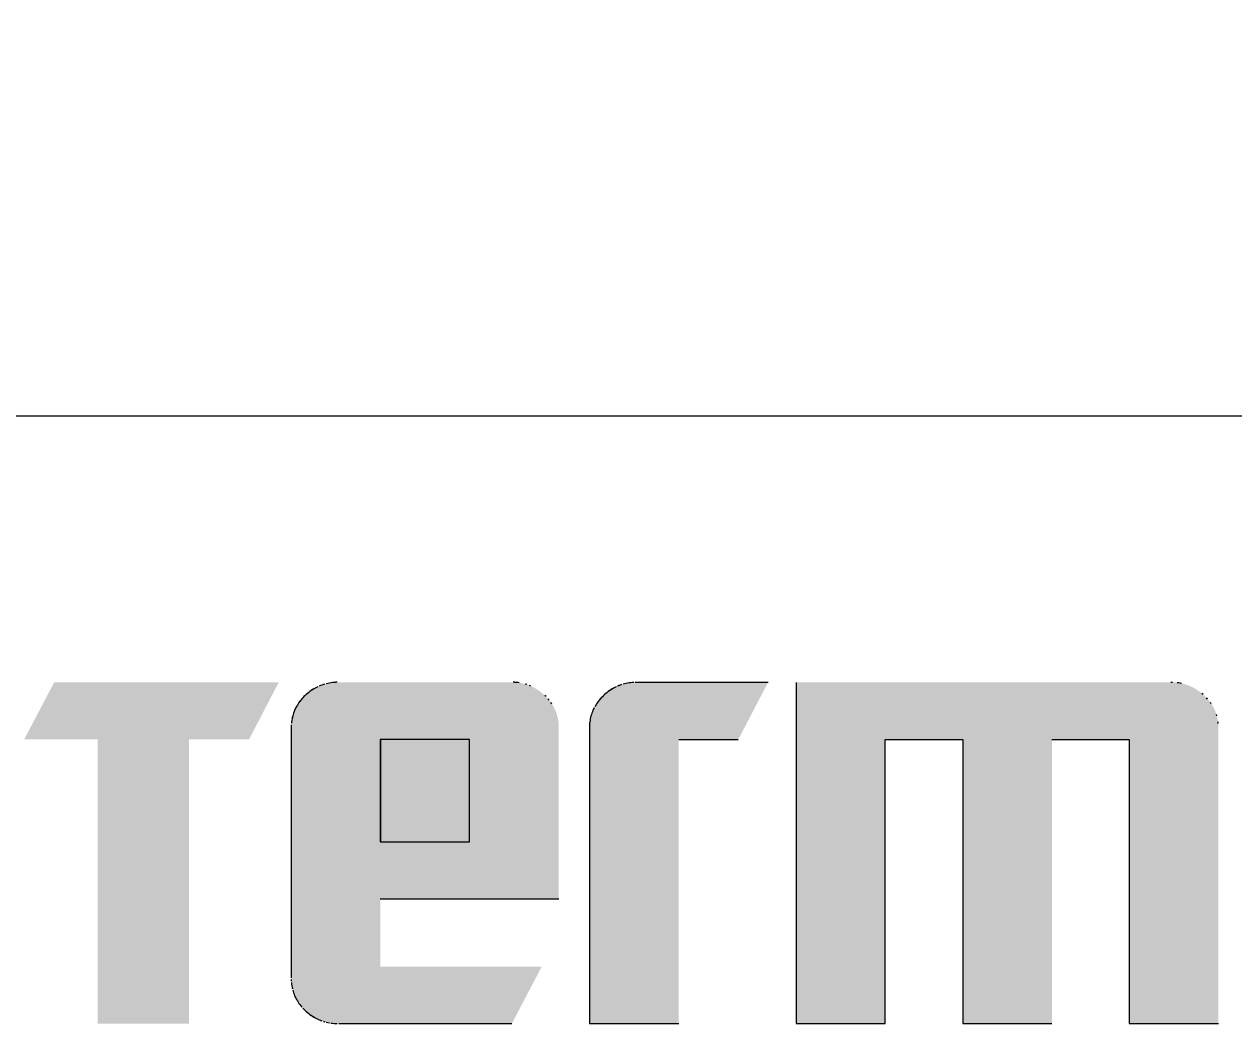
# Model space of a CAD drawing. Header units: millimetres. Extents: x 4134 to 7422, y 1400 to 3585.
# Drawn here: x 5746 to 5754.87, y 3358.72 to 3366.05 of the extents above; entities that cross this region are included whole.
import ezdxf
from ezdxf.enums import TextEntityAlignment as Align
from ezdxf.xclip import XClip

# ---------------------------------------------------------------- set-up
doc = ezdxf.new("R2010")
doc.units = ezdxf.units.MM
doc.header["$XCLIPFRAME"] = 2
doc.layers.add('000-PI-Oprema', color=30, linetype='Continuous', lineweight=5)
doc.layers.add('SI-ORMAR-Tekst', color=7, linetype='Continuous', lineweight=5)
doc.styles.add('PI0', font='isocpeur.ttf', dxfattribs={"width": 0.9})

# ---------------------------------------------------------------- blocks, each defined once
blk = doc.blocks.new('MF127463_69')
at = {"true_color": 0x231f20}
blk.add_hatch(color=250, dxfattribs=at).paths.add_polyline_path([(140.6214553833008, 195.948289320204), (141.3756942762269, 195.948289320204), (141.3756942762269, 194.9904976838165), (140.6214553833008, 194.9904976838165)])
blk = doc.blocks.new('MF127231_61')
at = {"true_color": 0x231f20}
blk.add_hatch(color=250, dxfattribs=at).paths.add_polyline_path([(142.0375080532498, 195.948289320204), (143.2221358451579, 195.948289320204), (143.2221358451579, 194.9904976838165), (142.0375080532498, 194.9904976838165)])
blk = doc.blocks.new('MF127184_59')
at = {"true_color": 0x231f20}
blk.add_hatch(color=250, dxfattribs=at).paths.add_polyline_path([(141.4582475450304, 195.948289320204), (141.9588392221266, 195.948289320204), (141.9588392221266, 194.9904976838165), (141.4582475450304, 194.9904976838165)])
blk = doc.blocks.new('westermo switch - SDI-862-SM-SC30')
at = {"layer": '000-PI-Oprema', "linetype": 'ByBlock', "lineweight": 0}
h = blk.add_hatch(color=0, dxfattribs=at)
h.paths.add_polyline_path([(22.99635705159744, -1.951121732578031), (22.98431659268681, -1.951294636557577), (22.97242073225789, -1.9518128144191), (22.96066987083759, -1.952675465079665), (22.94906440901104, -1.953881787419959), (22.93760474724695, -1.955430980349774), (22.92629128618864, -1.957322242778901), (22.91512442633393, -1.959554773602576), (22.90410456820973, -1.962127771730593), (22.89323211237206, -1.965040436050913), (22.88250745943515, -1.968291965473327), (22.87193100986769, -1.971881558907626), (22.86150316425483, -1.975808415234496), (22.85122432312346, -1.980071733371005), (22.84109488702961, -1.984670712226944), (22.83111525655841, -1.989604550682998), (22.82128583220765, -1.994872447656235), (22.81160701453337, -2.000473602041893), (22.80207920409157, -2.006407212742488), (22.79270280143828, -2.012672478660534), (22.78347820710042, -2.019268598705821), (22.77440582163399, -2.026194771759037), (22.76548604559503, -2.033450196751801), (22.75671927953954, -2.041034072557522), (22.74810592396534, -2.048945598093269), (22.73974725132575, -2.057097520235402), (22.73174426684272, -2.065402852909756), (22.72409697054536, -2.07386119554576), (22.71680536246276, -2.082472147645603), (22.70986944256583, -2.091235308624164), (22.70328921091277, -2.100150277969078), (22.69706466741627, -2.109216655124328), (22.69119581213454, -2.118434039555723), (22.68568264503847, -2.127802030721796), (22.68052516615717, -2.137320228066528), (22.67572337549063, -2.146988231070281), (22.67127727300976, -2.156805639184313), (22.66718685868545, -2.166772051845328), (22.66345213260502, -2.17688706854824), (22.66007309471024, -2.187150288729754), (22.65704974503024, -2.197561311841127), (22.65438208353589, -2.208119737362722), (22.65207011022721, -2.218825164731243), (22.65011382516241, -2.229677193427051), (22.64851322825416, -2.240675422886852), (22.64726831956068, -2.251819452583732), (22.64637909905287, -2.263108881968947), (22.64584556675982, -2.274543310501031), (22.64566772265243, -2.286122337638517), (22.64566772265243, -4.121704130826402), (22.64584556675982, -4.133172595436918), (22.64637909905287, -4.144506077383994), (22.64726831956068, -4.155704175886058), (22.64851322825416, -4.166766490132431), (22.65011382516241, -4.17769261929061), (22.65207011022721, -4.188482162571745), (22.65438208353589, -4.199134719165158), (22.65704974503024, -4.20964988826745), (22.66007309471024, -4.220027269067941), (22.66345213260502, -4.230266460763232), (22.66718685868545, -4.24036706253537), (22.67127727300976, -4.250328673595504), (22.67572337549063, -4.260150893111131), (22.68052516615717, -4.269833320293401), (22.68568264503847, -4.279375554338912), (22.69119581213454, -4.288777194422437), (22.69706466741627, -4.298037839762401), (22.70328921091277, -4.307157089519023), (22.70986944256583, -4.316134542903455), (22.71680536246276, -4.324969799112296), (22.72409697054536, -4.333662457334867), (22.73174426684272, -4.342212116760493), (22.73974725132575, -4.350618376578495), (22.74810592396534, -4.358880835985474), (22.75671927953954, -4.366792354179779), (22.76548604559503, -4.374376223393483), (22.77440582163399, -4.381631642492721), (22.78347820710042, -4.388557810336351), (22.79270280143828, -4.39515392579051), (22.80207920409157, -4.401419187714055), (22.81160701453337, -4.407352794980397), (22.82128583220765, -4.412953946455673), (22.83111525655841, -4.418221840984188), (22.84109488702961, -4.423155677439354), (22.85122432312346, -4.427754654687305), (22.86150316425483, -4.432017971579626), (22.87193100986769, -4.435944826989726), (22.88250745943515, -4.43953441978374), (22.89323211237206, -4.442785948820529), (22.90410456820973, -4.445698612951674), (22.91512442633393, -4.448271611057862), (22.92629128618864, -4.450504141997953), (22.93760474724695, -4.45239540462353), (22.94906440901104, -4.453944597800728), (22.96066987083759, -4.455150920410233), (22.97242073225789, -4.456013571296353), (22.98431659268681, -4.456531749332498), (22.99635705159744, -4.456704653377528), (24.26437591848662, -4.456704653377528), (24.48401810770156, -4.037723190231191), (23.29998018141487, -4.037723190231191), (23.29998018141487, -3.539375225431286), (24.60952800867381, -3.539375225431286), (24.60952800867381, -2.286122337638517), (24.60935016433359, -2.274543310501031), (24.60881663128384, -2.263108881968947), (24.60792740964098, -2.251819452583732), (24.60668249955052, -2.240675422886852), (24.60508190101245, -2.229677193427051), (24.60312561423052, -2.218825164731243), (24.60081363923382, -2.208119737362722), (24.59814597613877, -2.197561311841127), (24.59512262503267, -2.187150288729754), (24.59174358600285, -2.17688706854824), (24.58800885916571, -2.166772051845328), (24.58391844460857, -2.156805639184313), (24.57947234241874, -2.146988231070281), (24.57467055271263, -2.137320228066528), (24.56951307554846, -2.127802030721796), (24.56399991107173, -2.118434039555723), (24.55813105934067, -2.109216655124328), (24.55190652044257, -2.100150277969078), (24.54532629452297, -2.091235308624164), (24.53839038161095, -2.082472147645603), (24.53109878185205, -2.07386119554576), (24.52345149536268, -2.065402852909756), (24.51544852214283, -2.057097520235402), (24.50708986239624, -2.048945598093269), (24.49858725065133, -2.041034072557522), (24.4899228172435, -2.033450196751801), (24.48109816433862, -2.026194771759037), (24.47211489421898, -2.019268598705821), (24.46297460905043, -2.012672478660534), (24.45367891111528, -2.006407212742488), (24.44422940260847, -2.000473602041893), (24.4346276857832, -1.994872447656235), (24.42487536283443, -1.989604550682998), (24.41497403601534, -1.984670712226944), (24.4049253075209, -1.980071733371005), (24.39473077960429, -1.975808415234496), (24.38439205446048, -1.971881558907626), (24.37391073434264, -1.968291965473327), (24.36328842150397, -1.965040436050913), (24.35252671811031, -1.962127771730593), (24.34162722641486, -1.959554773602576), (24.33059154864168, -1.957322242778901), (24.31942128701485, -1.955430980349774), (24.30811804378754, -1.953881787419959), (24.29668342112564, -1.952675465079665), (24.28511902134051, -1.9518128144191), (24.27342644659802, -1.951294636557577), (24.26160729912226, -1.951121732578031)])
h.paths.add_polyline_path([(23.29998018141487, -2.369180340945604), (23.9542926401482, -2.369180340945604), (23.9542926401482, -3.120393817291188), (23.29998018141487, -3.120393817291188)])
h = blk.add_hatch(color=0, dxfattribs=at)
h.paths.add_polyline_path([(22.99639174735057, -1.951450950309663), (22.98435128843994, -1.95162385428921), (22.97245542801102, -1.952142032150732), (22.96070456659072, -1.953004682811297), (22.94909910476417, -1.954211005151592), (22.93763944300008, -1.955760198081407), (22.92632598194177, -1.957651460510533), (22.91515912208706, -1.959883991334209), (22.90413926396286, -1.962456989462225), (22.89326680812519, -1.965369653782545), (22.88254215518828, -1.968621183204959), (22.87196570562082, -1.972210776639258), (22.86153786000796, -1.976137632966129), (22.85125901887659, -1.980400951102638), (22.84112958278274, -1.984999929958576), (22.83114995231153, -1.98993376841463), (22.82132052796078, -1.995201665387867), (22.81164171028649, -2.000802819773526), (22.8021138998447, -2.00673643047412), (22.79273749719141, -2.013001696392166), (22.78351290285354, -2.019597816437454), (22.77444051738712, -2.02652398949067), (22.76552074134815, -2.033779414483433), (22.75675397529267, -2.041363290289155), (22.74814061971847, -2.049274815824901), (22.73978194707888, -2.057426737967035), (22.73177896259585, -2.065732070641388), (22.72413166629849, -2.074190413277393), (22.71684005821589, -2.082801365377236), (22.70990413831896, -2.091564526355796), (22.7033239066659, -2.100479495700711), (22.6970993631694, -2.109545872855961), (22.69123050788767, -2.118763257287355), (22.6857173407916, -2.128131248453428), (22.6805598619103, -2.137649445798161), (22.67575807124376, -2.147317448801914), (22.67131196876289, -2.157134856915945), (22.66722155443858, -2.16710126957696), (22.66348682835815, -2.177216286279872), (22.66010779046337, -2.187479506461386), (22.65708444078336, -2.19789052957276), (22.65441677928902, -2.208448955094354), (22.65210480598034, -2.219154382462875), (22.65014852091554, -2.230006411158683), (22.64854792400729, -2.241004640618485), (22.64730301531381, -2.252148670315364), (22.64641379480599, -2.263438099700579), (22.64588026251295, -2.274872528232663), (22.64570241840556, -2.286451555370149), (22.64570241840556, -4.122033348558034), (22.64588026251295, -4.13350181316855), (22.64641379480599, -4.144835295115627), (22.64730301531381, -4.15603339361769), (22.64854792400729, -4.167095707864064), (22.65014852091554, -4.178021837022243), (22.65210480598034, -4.188811380303378), (22.65441677928902, -4.199463936896791), (22.65708444078336, -4.209979105999082), (22.66010779046337, -4.220356486799574), (22.66348682835815, -4.230595678494865), (22.66722155443858, -4.240696280267002), (22.67131196876289, -4.250657891327137), (22.67575807124376, -4.260480110842764), (22.6805598619103, -4.270162538025033), (22.6857173407916, -4.279704772070545), (22.69123050788767, -4.289106412154069), (22.6970993631694, -4.298367057494033), (22.7033239066659, -4.307486307250656), (22.70990413831896, -4.316463760635088), (22.71684005821589, -4.325299016843928), (22.72413166629849, -4.3339916750665), (22.73177896259585, -4.342541334492125), (22.73978194707888, -4.350947594310128), (22.74814061971847, -4.359210053717106), (22.75675397529267, -4.367121571911412), (22.76552074134815, -4.374705441125116), (22.77444051738712, -4.381960860224353), (22.78351290285354, -4.388887028067984), (22.79273749719141, -4.395483143522142), (22.8021138998447, -4.401748405445687), (22.81164171028649, -4.40768201271203), (22.82132052796078, -4.413283164187305), (22.83114995231153, -4.418551058715821), (22.84112958278274, -4.423484895170986), (22.85125901887659, -4.428083872418938), (22.86153786000796, -4.432347189311258), (22.87196570562082, -4.436274044721358), (22.88254215518828, -4.439863637515373), (22.89326680812519, -4.443115166552161), (22.90413926396286, -4.446027830683306), (22.91515912208706, -4.448600828789495), (22.92632598194177, -4.450833359729586), (22.93763944300008, -4.452724622355163), (22.94909910476417, -4.45427381553236), (22.96070456659072, -4.455480138141866), (22.97245542801102, -4.456342789027985), (22.98435128843994, -4.456860967064131), (22.99639174735057, -4.457033871109161), (24.26441061423975, -4.457033871109161), (24.48405280345469, -4.038052407962823), (23.300014877168, -4.038052407962823), (23.300014877168, -3.539704443162918), (24.60956270442693, -3.539704443162918), (24.60956270442693, -2.286451555370149), (24.60938486008672, -2.274872528232663), (24.60885132703697, -2.263438099700579), (24.60796210539411, -2.252148670315364), (24.60671719530364, -2.241004640618485), (24.60511659676558, -2.230006411158683), (24.60316030998365, -2.219154382462875), (24.60084833498695, -2.208448955094354), (24.5981806718919, -2.19789052957276), (24.5951573207858, -2.187479506461386), (24.59177828175598, -2.177216286279872), (24.58804355491884, -2.16710126957696), (24.5839531403617, -2.157134856915945), (24.57950703817187, -2.147317448801914), (24.57470524846576, -2.137649445798161), (24.56954777130159, -2.128131248453428), (24.56403460682486, -2.118763257287355), (24.5581657550938, -2.109545872855961), (24.5519412161957, -2.100479495700711), (24.54536099027609, -2.091564526355796), (24.53842507736408, -2.082801365377236), (24.53113347760518, -2.074190413277393), (24.52348619111581, -2.065732070641388), (24.51548321789596, -2.057426737967035), (24.50712455814937, -2.049274815824901), (24.49862194640446, -2.041363290289155), (24.48995751299663, -2.033779414483433), (24.48113286009175, -2.02652398949067), (24.4721495899721, -2.019597816437454), (24.46300930480356, -2.013001696392166), (24.4537136068684, -2.00673643047412), (24.4442640983616, -2.000802819773526), (24.43466238153633, -1.995201665387867), (24.42491005858756, -1.98993376841463), (24.41500873176847, -1.984999929958576), (24.40496000327403, -1.980400951102638), (24.39476547535742, -1.976137632966129), (24.38442675021361, -1.972210776639258), (24.37394543009577, -1.968621183204959), (24.3633231172571, -1.965369653782545), (24.35256141386344, -1.962456989462225), (24.34166192216799, -1.959883991334209), (24.33062624439481, -1.957651460510533), (24.31945598276798, -1.955760198081407), (24.30815273954067, -1.954211005151592), (24.29671811687876, -1.953004682811297), (24.28515371709364, -1.952142032150732), (24.27346114235115, -1.95162385428921), (24.26164199487539, -1.951450950309663)])
h.paths.add_polyline_path([(23.300014877168, -2.369509558677237), (23.95432733590133, -2.369509558677237), (23.95432733590133, -3.12072303502282), (23.300014877168, -3.12072303502282)])
for points in [[(25.1828142903687, -1.951572351070354), (25.17099513480207, -1.9517452550499), (25.15930255292915, -1.952263432911423), (25.14773814697401, -1.953126083557436), (25.13630351910251, -1.954332405912282), (25.12500027150963, -1.955881598842097), (25.11383000644855, -1.957772861271224), (25.10279432611424, -1.960005392094899), (25.09189483267255, -1.962578390222916), (25.08113312834757, -1.965491054543236), (25.07051081533427, -1.96874258396565), (25.06002949585672, -1.972332177392673), (25.04969077208079, -1.976259033726819), (25.03949624623056, -1.980522351863328), (25.02944752050098, -1.985121330719267), (25.01954619711614, -1.990055169175321), (25.0097938782128, -1.995323066148558), (25.00019216610235, -2.00092422052694), (24.99074266289244, -2.006857831234811), (24.98144697080716, -2.013123097152857), (24.97230669209966, -2.019719217190868), (24.96332342890673, -2.02664539025136), (24.95449878345244, -2.033900815244124), (24.94583435796085, -2.041484691049845), (24.93733175462694, -2.049396216585592), (24.92897308192914, -2.057548138727725), (24.92097009744612, -2.065853471387527), (24.91332280117786, -2.074311814038083), (24.90603119309526, -2.082922766123374), (24.89909527322743, -2.091685927116487), (24.89251504154527, -2.100600896461401), (24.88629049804877, -2.109667273609375), (24.88042164276703, -2.118884658048046), (24.87490847567096, -2.128252649214119), (24.86975099678966, -2.137770846558851), (24.86494920612313, -2.147438849562604), (24.86050310361315, -2.157256257662084), (24.85641268934705, -2.167222670337651), (24.85267796323751, -2.177337687040563), (24.84929892534274, -2.187600907207525), (24.84627557566273, -2.19801193033345), (24.84360791416839, -2.208570355847769), (24.84129594088881, -2.219275783223566), (24.8393396557658, -2.230127811919374), (24.83773905888665, -2.241126041379175), (24.83649415019318, -2.252270071076055), (24.83560492968536, -2.26355950046127), (24.83507139739231, -2.274993928993354), (24.83489355328493, -2.28657295613084), (24.83489355328493, -4.457155271862575), (25.49012889433652, -4.457155271862575), (25.49012889433652, -2.369630959430651), (25.92664481842075, -2.369630959430651), (26.14444140807609, -1.951572351070354)], [(25.18284898612183, -1.951901568801986), (25.1710298305552, -1.952074472781533), (25.15933724868228, -1.952592650643055), (25.14777284272714, -1.953455301289068), (25.13633821485564, -1.954661623643915), (25.12503496726276, -1.95621081657373), (25.11386470220168, -1.958102079002856), (25.10282902186736, -1.960334609826532), (25.09192952842568, -1.962907607954548), (25.0811678241007, -1.965820272274868), (25.0705455110874, -1.969071801697282), (25.06006419160985, -1.972661395124305), (25.04972546783392, -1.976588251458452), (25.03953094198368, -1.980851569594961), (25.02948221625411, -1.985450548450899), (25.01958089286927, -1.990384386906953), (25.00982857396593, -1.99565228388019), (25.00022686185548, -2.001253438258573), (24.99077735864557, -2.007187048966443), (24.98148166656028, -2.013452314884489), (24.97234138785279, -2.020048434922501), (24.96335812465986, -2.026974607982993), (24.95453347920557, -2.034230032975756), (24.94586905371398, -2.041813908781478), (24.93736645038007, -2.049725434317224), (24.92900777768227, -2.057877356459358), (24.92100479319924, -2.066182689119159), (24.91335749693098, -2.074641031769715), (24.90606588884839, -2.083251983855007), (24.89912996898056, -2.092015144848119), (24.8925497372984, -2.100930114193034), (24.88632519380189, -2.109996491341008), (24.88045633852016, -2.119213875779678), (24.87494317142409, -2.128581866945751), (24.86978569254279, -2.138100064290484), (24.86498390187626, -2.147768067294237), (24.86053779936628, -2.157585475393716), (24.85644738510018, -2.167551888069283), (24.85271265899064, -2.177666904772195), (24.84933362109587, -2.187930124939157), (24.84631027141586, -2.198341148065083), (24.84364260992152, -2.208899573579401), (24.84133063664194, -2.219605000955198), (24.83937435151893, -2.230457029651006), (24.83777375463978, -2.241455259110808), (24.8365288459463, -2.252599288807687), (24.83563962543849, -2.263888718192902), (24.83510609314544, -2.275323146724986), (24.83492824903806, -2.286902173862472), (24.83492824903806, -4.457484489594208), (25.49016359008965, -4.457484489594208), (25.49016359008965, -2.369960177162284), (25.92667951417388, -2.369960177162284), (26.14447610382922, -1.951901568801986)], [(26.35050761516322, -1.951572351070354), (26.35050761516322, -4.457155271862575), (27.00482007389655, -4.457155271862575), (27.00482007389655, -2.369630959430651), (27.57238308270462, -2.369630959430651), (27.57238308270462, -4.457155271862575), (28.22669554143795, -4.457155271862575), (28.22669554143795, -2.369630959430651), (28.79425855024601, -2.369630959430651), (28.79425855024601, -4.457155271862575), (29.44949391877162, -4.457155271862575), (29.44949391877162, -2.28657295613084), (29.44931133434875, -2.274993928993354), (29.44876384810777, -2.26355950046127), (29.44785186069203, -2.252270071076055), (29.44657577268663, -2.241126041379175), (29.44493598476402, -2.230127811919374), (29.4429328974802, -2.219275783223566), (29.44056691147853, -2.208570355847769), (29.43783842740231, -2.19801193033345), (29.43474784580758, -2.187600907207525), (29.43129556736676, -2.177337687040563), (29.42748199266498, -2.167222670337651), (29.42330752231646, -2.157256257662084), (29.41877255696454, -2.147438849562604), (29.41387749722344, -2.137770846558851), (29.40862274364918, -2.128252649214119), (29.40300869691418, -2.118884658048046), (29.39703575763269, -2.109667273609375), (29.39070432641893, -2.100600896461401), (29.38401480385801, -2.091685927116487), (29.37696759062237, -2.082922766123374), (29.36956308729714, -2.074311814038083), (29.36180169446743, -2.065853471387527), (29.35368381280568, -2.057548138727725), (29.34520984286792, -2.049396216585592), (29.33660124038579, -2.041484691049845), (29.32784843898844, -2.033900815244124), (29.31895143864676, -2.02664539025136), (29.30991023936076, -2.019719217190868), (29.30072484118864, -2.013123097152857), (29.29139524407219, -2.006857831234811), (29.28192144804052, -2.00092422052694), (29.27230345306452, -1.995323066148558), (29.2625412591733, -1.990055169175321), (29.25263486636686, -1.985121330719267), (29.24258427461609, -1.980522351863328), (29.2323894839501, -1.976259033726819), (29.22205049436889, -1.972332177392673), (29.21156730587245, -1.96874258396565), (29.20093991840258, -1.965491054543236), (29.1901683320466, -1.962578390222916), (29.17925254677539, -1.960005392094899), (29.16819256255985, -1.957772861271224), (29.15698837939999, -1.955881598842097), (29.14563999735401, -1.954332405912282), (29.1341474163637, -1.953126083557436), (29.12251063645817, -1.952263432911423), (29.11072965760832, -1.9517452550499), (29.09880447984324, -1.951572351070354)], [(26.35054231091635, -1.951901568801986), (26.35054231091635, -4.457484489594208), (27.00485476964968, -4.457484489594208), (27.00485476964968, -2.369960177162284), (27.57241777845775, -2.369960177162284), (27.57241777845775, -4.457484489594208), (28.22673023719108, -4.457484489594208), (28.22673023719108, -2.369960177162284), (28.79429324599914, -2.369960177162284), (28.79429324599914, -4.457484489594208), (29.44952861452475, -4.457484489594208), (29.44952861452475, -2.286902173862472), (29.44934603010188, -2.275323146724986), (29.4487985438609, -2.263888718192902), (29.44788655644516, -2.252599288807687), (29.44661046843976, -2.241455259110808), (29.44497068051714, -2.230457029651006), (29.44296759323333, -2.219605000955198), (29.44060160723166, -2.208899573579401), (29.43787312315544, -2.198341148065083), (29.43478254156071, -2.187930124939157), (29.43133026311989, -2.177666904772195), (29.42751668841811, -2.167551888069283), (29.42334221806959, -2.157585475393716), (29.41880725271767, -2.147768067294237), (29.41391219297657, -2.138100064290484), (29.4086574394023, -2.128581866945751), (29.40304339266731, -2.119213875779678), (29.39707045338582, -2.109996491341008), (29.39073902217206, -2.100930114193034), (29.38404949961114, -2.092015144848119), (29.3770022863755, -2.083251983855007), (29.36959778305027, -2.074641031769715), (29.36183639022056, -2.066182689119159), (29.35371850855881, -2.057877356459358), (29.34524453862105, -2.049725434317224), (29.33663593613892, -2.041813908781478), (29.32788313474157, -2.034230032975756), (29.31898613439989, -2.026974607982993), (29.30994493511389, -2.020048434922501), (29.30075953694177, -2.013452314884489), (29.29142993982532, -2.007187048966443), (29.28195614379365, -2.001253438258573), (29.27233814881765, -1.99565228388019), (29.26257595492643, -1.990384386906953), (29.25266956211999, -1.985450548450899), (29.24261897036922, -1.980851569594961), (29.23242417970323, -1.976588251458452), (29.22208519012202, -1.972661395124305), (29.21160200162558, -1.969071801697282), (29.20097461415571, -1.965820272274868), (29.19020302779973, -1.962907607954548), (29.17928724252852, -1.960334609826532), (29.16822725831298, -1.958102079002856), (29.15702307515312, -1.95621081657373), (29.14567469310714, -1.954661623643915), (29.13418211211683, -1.953455301289068), (29.1225453322113, -1.952592650643055), (29.11076435336145, -1.952074472781533), (29.09883917559637, -1.951901568801986)], [(20.90726157021709, -1.952529915368359), (20.68761929849279, -2.370588523721381), (21.22565056913299, -2.370588523721381), (21.22565056913299, -4.45719003638078), (21.89565175175085, -4.45719003638078), (21.89565175175085, -2.370588523721381), (22.33678205977776, -2.370588523721381), (22.55365562962834, -1.952529915368359)], [(20.90729626597022, -1.952859133099992), (20.68765399424592, -2.370917741453013), (21.22568526488612, -2.370917741453013), (21.22568526488612, -4.457519254112412), (21.89568644750398, -4.457519254112412), (21.89568644750398, -2.370917741453013), (22.33681675553089, -2.370917741453013), (22.55369032538147, -1.952859133099992)], [(20.90743055217899, -1.95298053384613), (20.6877882804547, -2.371039142213704), (21.2258195510658, -2.371039142213704), (21.2258195510658, -4.456717855093302), (21.89582073368365, -4.456717855093302), (21.89582073368365, -2.371039142213704), (22.33695104171056, -2.371039142213704), (22.55382461156114, -1.95298053384613)], [(20.90746524793212, -1.953309751577763), (20.68782297620783, -2.371368359945336), (21.22585424681893, -2.371368359945336), (21.22585424681893, -4.457047072824935), (21.89585542943678, -4.457047072824935), (21.89585542943678, -2.371368359945336), (22.33698573746369, -2.371368359945336), (22.55385930731427, -1.953309751577763)]]:
    blk.add_hatch(color=0, dxfattribs=at).paths.add_polyline_path(points)
at = {"layer": '000-PI-Oprema', "color": 0, "linetype": 'ByBlock', "lineweight": 0}
for p, q in [((47.03831798094325, 0), (-0.0001971455931197852, 0)), ((47.03835267669638, -0.0003292177316325251), (-0.000162449839990586, -0.0003292177316325251)), ((47.03835267669638, -0.0003292177316325251), (-0.000162449839990586, -0.0003292177316325251))]:
    blk.add_line(p, q, dxfattribs=at)
ref = blk.add_blockref('MF127463_69', (-345.2196979431319, -514.552071903483), dxfattribs=dict(at, xscale=2.616, yscale=2.616, zscale=2.616))
XClip(ref).set_block_clipping_path([(140.7555126614041, 195.948289320204), (140.7508687954565, 195.9482250595412), (140.746287193367, 195.9480322713224), (140.7417675420642, 195.9477109462023), (140.7373095284764, 195.9472610748354), (140.7329128395322, 195.9466826478763), (140.7285771621598, 195.9459756559796), (140.7243021832879, 195.9451400897998), (140.7200875898448, 195.9441759399916), (140.7159330687589, 195.9430831972095), (140.7118383069588, 195.9418618521082), (140.7078029913728, 195.9405118953421), (140.7038268089294, 195.9390333175659), (140.6999094465571, 195.9374261094342), (140.6960505911843, 195.9356902616014), (140.6922499297394, 195.9338257647223), (140.6885071491508, 195.9318326094514), (140.6848219363471, 195.9297107864432), (140.6811939782567, 195.9274602863524), (140.6776229618079, 195.9250810998335), (140.6741085739293, 195.9225732175411), (140.6706505015492, 195.9199366301298), (140.6672484315962, 195.9171713282542), (140.6639020509987, 195.9142773025688), (140.6606110466851, 195.9112545437283), (140.6574156413414, 195.908057214007), (140.6543562632529, 195.9048114376304), (140.6514329077469, 195.9015167660183), (140.6486455701506, 195.8981727505908), (140.6459942457914, 195.8947789427675), (140.6434789299965, 195.8913348939684), (140.6410996180933, 195.8878401556133), (140.6388563054089, 195.8842942791221), (140.6367489872707, 195.8806968159146), (140.6347776590061, 195.8770473174107), (140.6329423159422, 195.8733453350303), (140.6312429534064, 195.8695904201932), (140.629679566726, 195.8657821243192), (140.6282521512283, 195.8619199988283), (140.6269607022405, 195.8580035951403), (140.6258052150899, 195.854032464675), (140.6247856851039, 195.8500061588523), (140.6239021076097, 195.8459242290921), (140.6231544779345, 195.8417862268142), (140.6225427914058, 195.8375917034385), (140.6220670433508, 195.8333402103848), (140.6217272290968, 195.829031299073), (140.621523343971, 195.824664520923), (140.6214553833008, 195.8202394273546), (140.6214553833008, 195.1189256456163), (140.621523343971, 195.1144592826749), (140.6217272290968, 195.110054823793), (140.6220670433508, 195.1057118203905), (140.6225427914059, 195.1014298238872), (140.6231544779345, 195.097208385703), (140.6239021076097, 195.0930470572578), (140.6247856851039, 195.0889453899713), (140.6258052150899, 195.0849029352636), (140.6269607022405, 195.0809192445543), (140.6282521512283, 195.0769938692634), (140.629679566726, 195.0731263608108), (140.6312429534065, 195.0693162706163), (140.6329423159422, 195.0655631500998), (140.6347776590061, 195.0618665506811), (140.6367489872707, 195.05822602378), (140.6388563054089, 195.0546411208165), (140.6410996180932, 195.0511113932104), (140.6434789299965, 195.0476363923815), (140.6459942457914, 195.0442156697497), (140.6486455701506, 195.0408487767349), (140.6514329077469, 195.037535264757), (140.654356263253, 195.0342746852357), (140.6574156413414, 195.0310665895909), (140.6606110466851, 195.0279105292426), (140.6639020509987, 195.0248876613722), (140.6672484315962, 195.0219933210577), (140.6706505015493, 195.0192275176446), (140.6741085739293, 195.0165902604782), (140.6776229618079, 195.0140815589041), (140.6811939782567, 195.0117014222675), (140.6848219363471, 195.009449859914), (140.6885071491508, 195.0073268811889), (140.6922499297394, 195.0053324954378), (140.6960505911842, 195.0034667120058), (140.6999094465571, 195.0017295402387), (140.7038268089294, 195.0001209894816), (140.7078029913728, 194.9986410690802), (140.7118383069588, 194.9972897883796), (140.7159330687589, 194.9960671567255), (140.7200875898448, 194.9949731834631), (140.7243021832879, 194.9940078779381), (140.7285771621598, 194.9931712494956), (140.7329128395322, 194.9924633074812), (140.7373095284764, 194.9918840612403), (140.7417675420642, 194.9914335201184), (140.746287193367, 194.9911116934608), (140.7508687954565, 194.9909185906129), (140.7555126614041, 194.9908542209201), (141.2402268303765, 194.9908542209201), (141.3238349914551, 195.1503190782335), (140.8715800815158, 195.1503190782335), (140.8715800815158, 195.3411773681641), (141.3721632215712, 195.3411773681641), (141.3721632215712, 195.8202394273546), (141.372095260901, 195.824664520923), (141.3718913757752, 195.8290312990731), (141.3715515615212, 195.8333402103848), (141.3710758134661, 195.8375917034385), (141.3704641269374, 195.8417862268142), (141.3697164972623, 195.8459242290921), (141.3688329197681, 195.8500061588523), (141.3678133897821, 195.854032464675), (141.3666579026315, 195.8580035951402), (141.3653664536437, 195.8619199988283), (141.3639390381459, 195.8657821243192), (141.3623756514655, 195.8695904201932), (141.3606762889298, 195.8733453350303), (141.3588409458659, 195.8770473174107), (141.3568696176013, 195.8806968159146), (141.3547622994631, 195.8842942791221), (141.3525189867788, 195.8878401556133), (141.3501396748755, 195.8913348939684), (141.3476243590806, 195.8947789427675), (141.3449730347214, 195.8981727505908), (141.3421856971251, 195.9015167660183), (141.339262341619, 195.9048114376304), (141.3362029635305, 195.908057214007), (141.3330075581869, 195.9112545437283), (141.3297184042663, 195.9142773025688), (141.3263775748481, 195.9171713282542), (141.3229847568605, 195.9199366301298), (141.3195396372321, 195.9225732175411), (141.3160419028912, 195.9250810998335), (141.3124912407663, 195.9274602863524), (141.3088873377859, 195.9297107864432), (141.3052298808785, 195.9318326094514), (141.3015185569724, 195.9338257647223), (141.297753052996, 195.9356902616014), (141.293933055878, 195.9374261094342), (141.2900582525465, 195.9390333175659), (141.2861283299302, 195.9405118953422), (141.2821429749575, 195.9418618521082), (141.2781018745568, 195.9430831972096), (141.2740047156566, 195.9441759399916), (141.2698511851852, 195.9451400897998), (141.2656409700712, 195.9459756559796), (141.2613737572429, 195.9466826478763), (141.2570492336289, 195.9472610748354), (141.2526670861575, 195.9477109462023), (141.2482270017573, 195.9480322713224), (141.2437286673566, 195.9482250595412), (141.2391717698839, 195.948289320204)])
ref = blk.add_blockref('MF127463_69', (-345.2196632473788, -514.5524011212146), dxfattribs=dict(at, xscale=2.616, yscale=2.616, zscale=2.616))
XClip(ref).set_block_clipping_path([(140.7555126614041, 195.948289320204), (140.7508687954565, 195.9482250595412), (140.746287193367, 195.9480322713224), (140.7417675420642, 195.9477109462023), (140.7373095284764, 195.9472610748354), (140.7329128395322, 195.9466826478763), (140.7285771621598, 195.9459756559796), (140.7243021832879, 195.9451400897998), (140.7200875898448, 195.9441759399916), (140.7159330687589, 195.9430831972095), (140.7118383069588, 195.9418618521082), (140.7078029913728, 195.9405118953421), (140.7038268089294, 195.9390333175659), (140.6999094465571, 195.9374261094342), (140.6960505911843, 195.9356902616014), (140.6922499297394, 195.9338257647223), (140.6885071491508, 195.9318326094514), (140.6848219363471, 195.9297107864432), (140.6811939782567, 195.9274602863524), (140.6776229618079, 195.9250810998335), (140.6741085739293, 195.9225732175411), (140.6706505015492, 195.9199366301298), (140.6672484315962, 195.9171713282542), (140.6639020509987, 195.9142773025688), (140.6606110466851, 195.9112545437283), (140.6574156413414, 195.908057214007), (140.6543562632529, 195.9048114376304), (140.6514329077469, 195.9015167660183), (140.6486455701506, 195.8981727505908), (140.6459942457914, 195.8947789427675), (140.6434789299965, 195.8913348939684), (140.6410996180933, 195.8878401556133), (140.6388563054089, 195.8842942791221), (140.6367489872707, 195.8806968159146), (140.6347776590061, 195.8770473174107), (140.6329423159422, 195.8733453350303), (140.6312429534064, 195.8695904201932), (140.629679566726, 195.8657821243192), (140.6282521512283, 195.8619199988283), (140.6269607022405, 195.8580035951403), (140.6258052150899, 195.854032464675), (140.6247856851039, 195.8500061588523), (140.6239021076097, 195.8459242290921), (140.6231544779345, 195.8417862268142), (140.6225427914058, 195.8375917034385), (140.6220670433508, 195.8333402103848), (140.6217272290968, 195.829031299073), (140.621523343971, 195.824664520923), (140.6214553833008, 195.8202394273546), (140.6214553833008, 195.1189256456163), (140.621523343971, 195.1144592826749), (140.6217272290968, 195.110054823793), (140.6220670433508, 195.1057118203905), (140.6225427914059, 195.1014298238872), (140.6231544779345, 195.097208385703), (140.6239021076097, 195.0930470572578), (140.6247856851039, 195.0889453899713), (140.6258052150899, 195.0849029352636), (140.6269607022405, 195.0809192445543), (140.6282521512283, 195.0769938692634), (140.629679566726, 195.0731263608108), (140.6312429534065, 195.0693162706163), (140.6329423159422, 195.0655631500998), (140.6347776590061, 195.0618665506811), (140.6367489872707, 195.05822602378), (140.6388563054089, 195.0546411208165), (140.6410996180932, 195.0511113932104), (140.6434789299965, 195.0476363923815), (140.6459942457914, 195.0442156697497), (140.6486455701506, 195.0408487767349), (140.6514329077469, 195.037535264757), (140.654356263253, 195.0342746852357), (140.6574156413414, 195.0310665895909), (140.6606110466851, 195.0279105292426), (140.6639020509987, 195.0248876613722), (140.6672484315962, 195.0219933210577), (140.6706505015493, 195.0192275176446), (140.6741085739293, 195.0165902604782), (140.6776229618079, 195.0140815589041), (140.6811939782567, 195.0117014222675), (140.6848219363471, 195.009449859914), (140.6885071491508, 195.0073268811889), (140.6922499297394, 195.0053324954378), (140.6960505911842, 195.0034667120058), (140.6999094465571, 195.0017295402387), (140.7038268089294, 195.0001209894816), (140.7078029913728, 194.9986410690802), (140.7118383069588, 194.9972897883796), (140.7159330687589, 194.9960671567255), (140.7200875898448, 194.9949731834631), (140.7243021832879, 194.9940078779381), (140.7285771621598, 194.9931712494956), (140.7329128395322, 194.9924633074812), (140.7373095284764, 194.9918840612403), (140.7417675420642, 194.9914335201184), (140.746287193367, 194.9911116934608), (140.7508687954565, 194.9909185906129), (140.7555126614041, 194.9908542209201), (141.2402268303765, 194.9908542209201), (141.3238349914551, 195.1503190782335), (140.8715800815158, 195.1503190782335), (140.8715800815158, 195.3411773681641), (141.3721632215712, 195.3411773681641), (141.3721632215712, 195.8202394273546), (141.372095260901, 195.824664520923), (141.3718913757752, 195.8290312990731), (141.3715515615212, 195.8333402103848), (141.3710758134661, 195.8375917034385), (141.3704641269374, 195.8417862268142), (141.3697164972623, 195.8459242290921), (141.3688329197681, 195.8500061588523), (141.3678133897821, 195.854032464675), (141.3666579026315, 195.8580035951402), (141.3653664536437, 195.8619199988283), (141.3639390381459, 195.8657821243192), (141.3623756514655, 195.8695904201932), (141.3606762889298, 195.8733453350303), (141.3588409458659, 195.8770473174107), (141.3568696176013, 195.8806968159146), (141.3547622994631, 195.8842942791221), (141.3525189867788, 195.8878401556133), (141.3501396748755, 195.8913348939684), (141.3476243590806, 195.8947789427675), (141.3449730347214, 195.8981727505908), (141.3421856971251, 195.9015167660183), (141.339262341619, 195.9048114376304), (141.3362029635305, 195.908057214007), (141.3330075581869, 195.9112545437283), (141.3297184042663, 195.9142773025688), (141.3263775748481, 195.9171713282542), (141.3229847568605, 195.9199366301298), (141.3195396372321, 195.9225732175411), (141.3160419028912, 195.9250810998335), (141.3124912407663, 195.9274602863524), (141.3088873377859, 195.9297107864432), (141.3052298808785, 195.9318326094514), (141.3015185569724, 195.9338257647223), (141.297753052996, 195.9356902616014), (141.293933055878, 195.9374261094342), (141.2900582525465, 195.9390333175659), (141.2861283299302, 195.9405118953422), (141.2821429749575, 195.9418618521082), (141.2781018745568, 195.9430831972096), (141.2740047156566, 195.9441759399916), (141.2698511851852, 195.9451400897998), (141.2656409700712, 195.9459756559796), (141.2613737572429, 195.9466826478763), (141.2570492336289, 195.9472610748354), (141.2526670861575, 195.9477109462023), (141.2482270017573, 195.9480322713224), (141.2437286673566, 195.9482250595412), (141.2391717698839, 195.948289320204)])
ref = blk.add_blockref('MF127184_59', (-345.2196979431319, -514.552071903483), dxfattribs=dict(at, xscale=2.616, yscale=2.616, zscale=2.616))
XClip(ref).set_block_clipping_path([(141.5912389967177, 195.9479448106554), (141.586682099245, 195.9478805499926), (141.5821837648443, 195.9476877617738), (141.577743680444, 195.9473664366537), (141.5733615329727, 195.9469165652868), (141.5690370093587, 195.9463381383277), (141.5647697965304, 195.945631146431), (141.5605595814164, 195.9447955802513), (141.556406050945, 195.9438314304431), (141.5523088920448, 195.942738687661), (141.548267791644, 195.9415173425596), (141.5442824366714, 195.9401673857935), (141.5403525140551, 195.9386888080173), (141.5364777107236, 195.9370815998855), (141.5326577136055, 195.9353457520529), (141.5288922096292, 195.9334812551737), (141.5251808857231, 195.9314880999028), (141.5215234288156, 195.9293662768946), (141.5179195258353, 195.9271157768038), (141.5143688637104, 195.9247365902849), (141.5108711293695, 195.9222287079925), (141.5074260097411, 195.9195921205812), (141.5040331917535, 195.9168268187056), (141.5006923623352, 195.9139327930202), (141.4974032084147, 195.9109100341797), (141.4942060040777, 195.9077539738314), (141.4911414346087, 195.9045458781867), (141.4882098037336, 195.9012852986654), (141.4854114151786, 195.8979717866874), (141.4827465726699, 195.8946048936726), (141.4802155799336, 195.8911841710408), (141.4778187406958, 195.887709170212), (141.4755563586828, 195.8841794426059), (141.4734287376205, 195.8805945396423), (141.4714361812352, 195.8769540127413), (141.469578993253, 195.8732574133226), (141.4678574774, 195.869504292806), (141.4662719374024, 195.8656942026115), (141.4648226769864, 195.8618266941589), (141.4635099998779, 195.857901318868), (141.4623342098032, 195.8539176281588), (141.4612956104885, 195.849875173451), (141.4603945056597, 195.8457735061646), (141.4596311990432, 195.8416121777193), (141.459005994365, 195.8373907395351), (141.4585191953514, 195.8331087430319), (141.4581711057282, 195.8287657396293), (141.4579620292218, 195.8243612807474), (141.4578922695584, 195.819894917806), (141.4578922695584, 194.9908542209201), (141.7083614773221, 194.9908542209201), (141.7083614773221, 195.7881354437934), (141.8755777994792, 195.7881354437934), (141.9588414510091, 195.9479448106554)])
ref = blk.add_blockref('MF127231_61', (-345.2196979431319, -514.552071903483), dxfattribs=dict(at, xscale=2.616, yscale=2.616, zscale=2.616))
XClip(ref).set_block_clipping_path([(142.0375080532498, 195.9479448106554), (142.0375080532498, 194.9908542209201), (142.2876219855414, 194.9908542209201), (142.2876219855414, 195.7881354437934), (142.5049321492513, 195.7881354437934), (142.5049321492513, 194.9908542209201), (142.7550568474664, 194.9908542209201), (142.7550568474664, 195.7881354437934), (142.9720117357042, 195.7881354437934), (142.9720117357042, 194.9908542209201), (143.2221364339193, 194.9908542209201), (143.2221364339193, 195.819894917806), (143.2220666485559, 195.8243612807474), (143.2218573921502, 195.8287657396293), (143.2215088142289, 195.8331087430318), (143.2210210643188, 195.8373907395352), (143.2203942919464, 195.8416121777193), (143.2196286466387, 195.8457735061646), (143.2187242779221, 195.849875173451), (143.2176813353237, 195.8539176281588), (143.2164999683698, 195.857901318868), (143.2151803265874, 195.8618266941589), (143.2137225595031, 195.8656942026115), (143.2121268166436, 195.869504292806), (143.2103932475357, 195.8732574133225), (143.208522001706, 195.8769540127413), (143.2065132286814, 195.8805945396423), (143.2043670779884, 195.8841794426059), (143.2020836991538, 195.887709170212), (143.1996632417043, 195.8911841710409), (143.1971058551667, 195.8946048936726), (143.1944116890676, 195.8979717866874), (143.1915808929338, 195.9012852986654), (143.1886136162919, 195.9045458781867), (143.1855100086687, 195.9077539738314), (143.1822702195909, 195.9109100341797), (143.1789775190837, 195.9139327930202), (143.1756266667029, 195.9168268187056), (143.1722182745735, 195.9195921205812), (143.1687529548206, 195.9222287079925), (143.165231319569, 195.9247365902849), (143.1616539809439, 195.9271157768038), (143.1580215510702, 195.9293662768946), (143.1543346420728, 195.9314880999028), (143.1505938660767, 195.9334812551737), (143.146799835207, 195.9353457520528), (143.1429531615887, 195.9370815998856), (143.1390544573466, 195.9386888080173), (143.1351043346058, 195.9401673857935), (143.1311034054913, 195.9415173425596), (143.1270522821281, 195.942738687661), (143.1229515766411, 195.943831430443), (143.1188019011553, 195.9447955802513), (143.1146038677958, 195.945631146431), (143.1103580886874, 195.9463381383277), (143.1060651759552, 195.9469165652868), (143.1017257417242, 195.9473664366537), (143.0973403981193, 195.9476877617738), (143.0929097572656, 195.9478805499926), (143.088434431288, 195.9479448106554)])
ref = blk.add_blockref('MF127184_59', (-345.2196632473788, -514.5524011212146), dxfattribs=dict(at, xscale=2.616, yscale=2.616, zscale=2.616))
XClip(ref).set_block_clipping_path([(141.5912389967177, 195.9479448106554), (141.586682099245, 195.9478805499926), (141.5821837648443, 195.9476877617738), (141.577743680444, 195.9473664366537), (141.5733615329727, 195.9469165652868), (141.5690370093587, 195.9463381383277), (141.5647697965304, 195.945631146431), (141.5605595814164, 195.9447955802513), (141.556406050945, 195.9438314304431), (141.5523088920448, 195.942738687661), (141.548267791644, 195.9415173425596), (141.5442824366714, 195.9401673857935), (141.5403525140551, 195.9386888080173), (141.5364777107236, 195.9370815998855), (141.5326577136055, 195.9353457520529), (141.5288922096292, 195.9334812551737), (141.5251808857231, 195.9314880999028), (141.5215234288156, 195.9293662768946), (141.5179195258353, 195.9271157768038), (141.5143688637104, 195.9247365902849), (141.5108711293695, 195.9222287079925), (141.5074260097411, 195.9195921205812), (141.5040331917535, 195.9168268187056), (141.5006923623352, 195.9139327930202), (141.4974032084147, 195.9109100341797), (141.4942060040777, 195.9077539738314), (141.4911414346087, 195.9045458781867), (141.4882098037336, 195.9012852986654), (141.4854114151786, 195.8979717866874), (141.4827465726699, 195.8946048936726), (141.4802155799336, 195.8911841710408), (141.4778187406958, 195.887709170212), (141.4755563586828, 195.8841794426059), (141.4734287376205, 195.8805945396423), (141.4714361812352, 195.8769540127413), (141.469578993253, 195.8732574133226), (141.4678574774, 195.869504292806), (141.4662719374024, 195.8656942026115), (141.4648226769864, 195.8618266941589), (141.4635099998779, 195.857901318868), (141.4623342098032, 195.8539176281588), (141.4612956104885, 195.849875173451), (141.4603945056597, 195.8457735061646), (141.4596311990432, 195.8416121777193), (141.459005994365, 195.8373907395351), (141.4585191953514, 195.8331087430319), (141.4581711057282, 195.8287657396293), (141.4579620292218, 195.8243612807474), (141.4578922695584, 195.819894917806), (141.4578922695584, 194.9908542209201), (141.7083614773221, 194.9908542209201), (141.7083614773221, 195.7881354437934), (141.8755777994792, 195.7881354437934), (141.9588414510091, 195.9479448106554)])
ref = blk.add_blockref('MF127231_61', (-345.2196632473788, -514.5524011212146), dxfattribs=dict(at, xscale=2.616, yscale=2.616, zscale=2.616))
XClip(ref).set_block_clipping_path([(142.0375080532498, 195.9479448106554), (142.0375080532498, 194.9908542209201), (142.2876219855414, 194.9908542209201), (142.2876219855414, 195.7881354437934), (142.5049321492513, 195.7881354437934), (142.5049321492513, 194.9908542209201), (142.7550568474664, 194.9908542209201), (142.7550568474664, 195.7881354437934), (142.9720117357042, 195.7881354437934), (142.9720117357042, 194.9908542209201), (143.2221364339193, 194.9908542209201), (143.2221364339193, 195.819894917806), (143.2220666485559, 195.8243612807474), (143.2218573921502, 195.8287657396293), (143.2215088142289, 195.8331087430318), (143.2210210643188, 195.8373907395352), (143.2203942919464, 195.8416121777193), (143.2196286466387, 195.8457735061646), (143.2187242779221, 195.849875173451), (143.2176813353237, 195.8539176281588), (143.2164999683698, 195.857901318868), (143.2151803265874, 195.8618266941589), (143.2137225595031, 195.8656942026115), (143.2121268166436, 195.869504292806), (143.2103932475357, 195.8732574133225), (143.208522001706, 195.8769540127413), (143.2065132286814, 195.8805945396423), (143.2043670779884, 195.8841794426059), (143.2020836991538, 195.887709170212), (143.1996632417043, 195.8911841710409), (143.1971058551667, 195.8946048936726), (143.1944116890676, 195.8979717866874), (143.1915808929338, 195.9012852986654), (143.1886136162919, 195.9045458781867), (143.1855100086687, 195.9077539738314), (143.1822702195909, 195.9109100341797), (143.1789775190837, 195.9139327930202), (143.1756266667029, 195.9168268187056), (143.1722182745735, 195.9195921205812), (143.1687529548206, 195.9222287079925), (143.165231319569, 195.9247365902849), (143.1616539809439, 195.9271157768038), (143.1580215510702, 195.9293662768946), (143.1543346420728, 195.9314880999028), (143.1505938660767, 195.9334812551737), (143.146799835207, 195.9353457520528), (143.1429531615887, 195.9370815998856), (143.1390544573466, 195.9386888080173), (143.1351043346058, 195.9401673857935), (143.1311034054913, 195.9415173425596), (143.1270522821281, 195.942738687661), (143.1229515766411, 195.943831430443), (143.1188019011553, 195.9447955802513), (143.1146038677958, 195.945631146431), (143.1103580886874, 195.9463381383277), (143.1060651759552, 195.9469165652868), (143.1017257417242, 195.9473664366537), (143.0973403981193, 195.9476877617738), (143.0929097572656, 195.9478805499926), (143.088434431288, 195.9479448106554)])
ref = blk.add_blockref('MF127463_69', (-345.2196979431319, -514.552071903483), dxfattribs=dict(at, xscale=2.616, yscale=2.616, zscale=2.616))
XClip(ref).set_block_clipping_path([(140.8715800815158, 195.5009743289815), (141.1216995229324, 195.7881354437934)])
ref = blk.add_blockref('MF127463_69', (-345.2196632473788, -514.5524011212146), dxfattribs=dict(at, xscale=2.616, yscale=2.616, zscale=2.616))
XClip(ref).set_block_clipping_path([(140.8715800815158, 195.5009743289815), (141.1216995229324, 195.7881354437934)])

msp = doc.modelspace()

# ---------------------------------------------------------------- block references
at = {"layer": '000-PI-Oprema', "color": 0, "linetype": 'ByBlock', "lineweight": 0}
msp.add_blockref('westermo switch - SDI-862-SM-SC30', (5725.311070087227, 3363.176600865101), dxfattribs=at)

# ---------------------------------------------------------------- texts
at = {"layer": 'SI-ORMAR-Tekst', "color": 0, "linetype": 'ByBlock', "lineweight": 0, "style": 'PI0', "width": 0.9}
msp.add_text('-KE2', height=20, rotation=45, dxfattribs=at).set_placement((5750.179267403065, 3385.170801109752), align=Align.MIDDLE)

doc.saveas('drawing.dxf')
